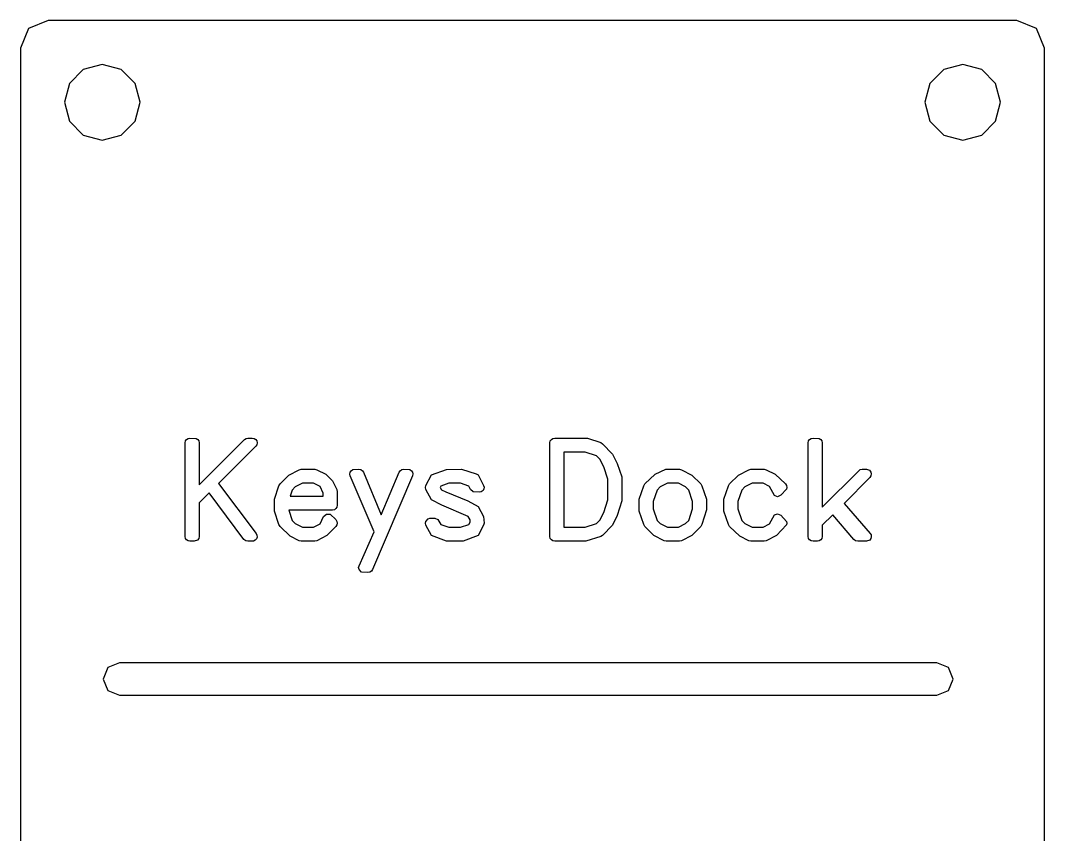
# Model space of a CAD drawing. Extents: x 5.1 to 34.9, y 5.1 to 102.1.
# Drawn here: x 5.12 to 34.87, y 78.49 to 102.13 of the extents above; entities that cross this region are included whole.
import ezdxf

# ---------------------------------------------------------------- set-up
doc = ezdxf.new("R2010")
doc.units = 0
doc.layers.get('0').update_dxf_attribs({"lineweight": 25, "true_color": 0xffffff})
doc.layers.add('Body004', color=7, linetype='BYLAYER', lineweight=5, true_color=0xffffff)

msp = doc.modelspace()

# ---------------------------------------------------------------- linework, layer by layer
at = {"lineweight": -3}
for points in [[(9.91776, 89.915345), (9.947718, 89.960577), (9.99295, 89.990536), (10.048168, 90.000522), (10.227921, 89.990536), (10.273153, 89.960577), (10.303112, 89.915345), (10.313098, 89.860714), (10.313098, 88.645326), (11.633048, 89.960577), (11.678279, 89.990536), (11.728211, 90.000522), (11.858033, 90.000522), (11.913251, 89.990536), (11.957895, 89.960577), (11.987854, 89.915345), (11.99784, 89.860714), (11.987854, 89.805495), (11.957895, 89.760264), (10.878203, 88.680573), (11.973168, 87.225514), (11.993141, 87.175582), (11.99784, 87.120364), (11.977868, 87.070433), (11.943209, 87.030487), (11.893278, 87.005816), (11.728211, 87.00053), (11.668293, 87.015803), (11.617774, 87.055747), (10.603288, 88.405656), (10.313098, 88.120753), (10.313098, 87.140337), (10.303112, 87.085706), (10.263167, 87.035775), (10.17329, 87.00053), (10.048168, 87.00053), (9.99295, 87.010516), (9.947718, 87.040474), (9.91776, 87.085706), (9.907773, 87.140337), (9.907773, 89.860714), (9.91776, 89.915345), (9.91776, 89.915345)], [(20.517302, 89.915345), (20.547261, 89.960577), (20.592493, 89.990536), (20.647711, 90.000522), (21.597581, 89.995822), (21.982346, 89.865413), (22.037564, 89.830755), (22.322467, 89.535279), (22.462275, 89.255664), (22.592684, 88.870311), (22.597383, 88.175384), (22.462275, 87.745387), (22.322467, 87.465772), (22.037564, 87.170295), (21.982346, 87.135638), (21.552349, 87.00053), (20.647711, 87.00053), (20.592493, 87.010516), (20.547261, 87.040474), (20.517302, 87.085706), (20.507315, 87.140337), (20.507315, 89.860714), (20.517302, 89.915345), (20.517302, 89.915345)], [(28.021689, 89.915345), (28.051648, 89.960577), (28.09688, 89.990536), (28.152098, 90.000522), (28.33185, 89.990536), (28.377082, 89.960577), (28.407041, 89.915345), (28.417027, 89.860714), (28.417027, 87.995631), (29.476747, 89.050651), (29.521979, 89.085309), (29.577197, 89.095296), (29.701731, 89.095296), (29.786908, 89.065337), (29.83214, 89.005419), (29.842126, 88.955488), (29.83214, 88.90027), (29.802181, 88.855625), (29.052037, 88.100781), (29.812167, 87.230801), (29.83684, 87.185568), (29.842126, 87.13035), (29.83214, 87.08042), (29.796895, 87.035775), (29.701731, 87.00053), (29.446788, 87.00053), (29.38687, 87.015803), (29.336939, 87.050461), (28.721903, 87.770646), (28.417027, 87.470471), (28.417027, 87.140337), (28.407041, 87.085706), (28.377082, 87.040474), (28.33185, 87.010516), (28.277219, 87.00053), (28.152098, 87.00053), (28.09688, 87.010516), (28.051648, 87.040474), (28.021689, 87.085706), (28.011703, 87.140337), (28.011703, 89.860714), (28.021689, 89.915345), (28.021689, 89.915345)], [(20.912641, 87.410553), (21.527678, 87.410553), (21.862512, 87.520403), (21.957674, 87.610279), (22.067523, 87.84055), (22.187358, 88.200644), (22.187358, 88.800407), (22.067523, 89.1605), (21.957674, 89.390772), (21.862512, 89.480649), (21.527678, 89.590497), (20.912641, 89.590497), (20.912641, 87.410553), (20.912641, 87.410553)], [(14.318179, 87.58032), (14.328165, 87.530389), (14.318179, 87.475758), (14.28822, 87.430526), (14.02799, 87.170295), (13.733102, 87.015803), (13.673184, 87.00053), (13.283131, 87.00053), (13.223214, 87.015803), (12.962984, 87.145623), (12.668095, 87.430526), (12.632849, 87.485744), (12.503028, 87.875797), (12.503028, 88.220616), (12.632849, 88.610668), (12.668095, 88.665298), (12.923039, 88.925529), (13.223214, 89.08061), (13.283131, 89.095296), (13.673184, 89.095296), (13.733102, 89.08061), (13.993331, 88.950788), (14.188358, 88.755762), (14.312892, 88.500819), (14.328165, 88.435615), (14.328165, 88.045563), (14.318179, 87.995631), (14.28822, 87.950399), (14.242988, 87.915741), (14.188358, 87.905754), (12.918339, 87.905754), (13.018202, 87.60558), (13.108078, 87.515703), (13.318377, 87.410553), (13.637938, 87.410553), (13.828265, 87.505717), (13.932826, 87.720716), (14.013304, 87.79062), (14.117866, 87.785333), (14.28822, 87.630252), (14.318179, 87.58032), (14.318179, 87.58032)], [(14.702945, 89.005419), (14.732904, 89.050651), (14.777547, 89.085309), (14.957887, 89.095296), (15.013106, 89.085309), (15.05775, 89.050651), (15.087709, 89.005419), (15.607582, 87.76536), (16.128044, 89.005419), (16.158002, 89.050651), (16.202646, 89.085309), (16.257864, 89.095296), (16.437618, 89.085309), (16.482849, 89.050651), (16.512808, 89.005419), (16.522794, 88.955488), (16.512808, 88.90027), (15.34794, 86.180481), (15.317981, 86.135249), (15.272749, 86.10529), (15.218118, 86.095304), (15.033078, 86.10529), (14.962587, 86.180481), (14.947901, 86.235699), (14.962587, 86.290329), (15.397871, 87.275445), (14.702945, 88.90027), (14.692958, 88.950788), (14.702945, 89.005419), (14.702945, 89.005419)], [(16.902861, 87.58032), (16.967478, 87.655511), (17.017409, 87.670784), (17.157803, 87.670784), (17.252379, 87.630252), (17.337556, 87.490444), (17.572528, 87.410553), (17.912649, 87.410553), (18.147619, 87.490444), (18.187564, 87.560348), (18.187564, 87.625552), (18.132346, 87.725415), (17.367515, 88.045563), (17.06264, 88.205343), (16.902861, 88.500819), (16.887587, 88.565436), (16.902861, 88.625354), (17.067339, 88.930816), (17.502624, 89.085309), (17.937907, 89.095296), (18.367905, 88.955488), (18.417836, 88.930816), (18.577616, 88.625354), (18.59289, 88.575423), (18.587603, 88.520792), (18.562931, 88.47556), (18.507713, 88.435615), (18.452494, 88.425629), (18.272741, 88.435615), (18.19755, 88.500819), (18.147619, 88.605382), (17.912649, 88.685272), (17.572528, 88.685272), (17.337556, 88.605382), (17.317584, 88.565436), (17.35283, 88.495532), (17.477364, 88.435615), (18.11766, 88.175384), (18.422535, 88.015604), (18.577616, 87.720716), (18.59289, 87.530389), (18.577616, 87.465772), (18.417836, 87.165596), (17.982552, 87.005816), (17.502624, 87.005816), (17.067339, 87.165596), (16.902861, 87.465772), (16.892874, 87.525689), (16.902861, 87.58032), (16.902861, 87.58032)], [(23.872688, 89.095296), (24.272726, 89.095296), (24.332644, 89.08061), (24.627532, 88.925529), (24.887763, 88.665298), (24.922422, 88.610668), (25.05283, 88.220616), (25.057529, 87.915741), (24.922422, 87.485744), (24.887763, 87.430526), (24.627532, 87.170295), (24.332644, 87.015803), (24.272726, 87.00053), (23.882674, 87.00053), (23.822757, 87.015803), (23.522581, 87.170295), (23.267638, 87.430526), (23.232392, 87.485744), (23.102571, 87.875797), (23.102571, 88.220616), (23.232392, 88.610668), (23.267638, 88.665298), (23.562526, 88.950788), (23.872688, 89.095296), (23.872688, 89.095296)], [(27.377281, 88.620655), (27.387267, 88.565436), (27.377281, 88.510806), (27.216913, 88.335752), (27.122337, 88.295807), (27.027174, 88.330465), (26.887366, 88.590696), (26.697039, 88.685272), (26.377479, 88.685272), (26.16718, 88.58071), (26.077303, 88.490246), (25.962168, 88.155412), (25.962168, 87.940413), (26.077303, 87.60558), (26.16718, 87.515703), (26.377479, 87.410553), (26.697039, 87.410553), (26.887366, 87.505717), (27.027174, 87.76536), (27.122337, 87.800605), (27.216913, 87.755374), (27.377281, 87.58032), (27.387267, 87.530389), (27.377281, 87.475758), (27.087092, 87.170295), (26.792203, 87.015803), (26.732285, 87.00053), (26.342234, 87.00053), (26.282316, 87.015803), (26.022085, 87.145623), (25.727197, 87.430526), (25.691951, 87.485744), (25.56213, 87.875797), (25.56213, 88.220616), (25.691951, 88.610668), (25.727197, 88.665298), (25.98214, 88.925529), (26.282316, 89.08061), (26.342234, 89.095296), (26.732285, 89.095296), (26.792203, 89.08061), (27.052433, 88.950788), (27.347322, 88.665298), (27.377281, 88.620655), (27.377281, 88.620655)], [(13.922841, 88.31578), (13.922841, 88.400369), (13.828265, 88.590696), (13.637938, 88.685272), (13.318377, 88.685272), (13.108078, 88.58071), (13.018202, 88.490246), (12.958285, 88.31578), (13.922841, 88.31578), (13.922841, 88.31578)], [(23.707621, 88.58071), (23.617744, 88.490246), (23.502608, 88.155412), (23.502608, 87.940413), (23.617744, 87.60558), (23.707621, 87.515703), (23.91792, 87.410553), (24.237481, 87.410553), (24.44778, 87.515703), (24.537656, 87.60558), (24.647505, 87.940413), (24.647505, 88.155412), (24.537656, 88.490246), (24.44778, 88.58071), (24.237481, 88.685272), (23.91792, 88.685272), (23.707621, 88.58071), (23.707621, 88.58071)], [(8.000008, 83.473004), (7.666053, 83.334637), (7.527686, 83.000682), (7.66587, 82.666392), (8.000008, 82.527843), (31.74992, 82.527843), (32.084058, 82.666392), (32.222243, 83.000682), (32.083876, 83.334637), (31.74992, 83.473004), (8.000008, 83.473004), (8.000008, 83.473004), (8.000008, 83.473004)]]:
    msp.add_lwpolyline(points, dxfattribs=at)
at = {"layer": 'Body004', "lineweight": -3}
for points in [[(5.924985, 102.125492), (5.359301, 101.891177), (5.124988, 101.325493)], [(5.924985, 102.125492), (5.359301, 101.891177), (5.124988, 101.325493)], [(5.924985, 102.125492), (5.359301, 101.891177), (5.124988, 101.325493)], [(5.924985, 102.125492), (5.359301, 101.891177), (5.124988, 101.325493)], [(5.924985, 102.125606), (5.924985, 102.125606)], [(34.074808, 102.125606), (5.924985, 102.125606)], [(34.074808, 102.125606), (5.924985, 102.125606)], [(5.924985, 102.125606), (5.924985, 102.125606)], [(34.074808, 102.125606), (5.924985, 102.125606)], [(34.074808, 102.125606), (5.924985, 102.125606)], [(34.074808, 102.125606), (34.074808, 102.125606)], [(34.074808, 102.125606), (34.074808, 102.125606)], [(34.874912, 101.325493), (34.640598, 101.891177), (34.074914, 102.125492)], [(34.874912, 101.325493), (34.640598, 101.891177), (34.074914, 102.125492)], [(34.874912, 101.325493), (34.640598, 101.891177), (34.074914, 102.125492)], [(34.874912, 101.325493), (34.640598, 101.891177), (34.074914, 102.125492)], [(5.124993, 101.325507), (5.124993, 101.325507)], [(5.124993, 101.325507), (5.124993, 5.924671)], [(5.124993, 101.325507), (5.124993, 5.924671)], [(5.124993, 101.325507), (5.124993, 101.325507)], [(5.124993, 101.325507), (5.124993, 5.924671)], [(5.124993, 101.325507), (5.124993, 5.924671)], [(34.874906, 5.924671), (34.874906, 101.325507)], [(34.874906, 5.924671), (34.874906, 101.325507)], [(34.874906, 101.325507), (34.874906, 101.325507)], [(34.874906, 101.325507), (34.874906, 101.325507)], [(34.874906, 5.924671), (34.874906, 101.325507)], [(34.874906, 5.924671), (34.874906, 101.325507)], [(8.599978, 99.750497), (8.452606, 100.300496), (8.04998, 100.703122), (7.499982, 100.850494), (6.949982, 100.703122), (6.547356, 100.300496), (6.399984, 99.750497), (6.547356, 99.200498), (6.949982, 98.797872), (7.499982, 98.6505), (8.04998, 98.797872), (8.452606, 99.200498), (8.599978, 99.750497), (8.599978, 99.750497)], [(8.599978, 99.750497), (8.452606, 100.300496), (8.04998, 100.703122), (7.499982, 100.850494), (6.949982, 100.703122), (6.547356, 100.300496), (6.399984, 99.750497), (6.547356, 99.200498), (6.949982, 98.797872), (7.499982, 98.6505), (8.04998, 98.797872), (8.452606, 99.200498), (8.599978, 99.750497), (8.599978, 99.750497)], [(8.599978, 99.750497), (8.452606, 100.300496), (8.04998, 100.703122), (7.499982, 100.850494), (6.949982, 100.703122), (6.547356, 100.300496), (6.399984, 99.750497), (6.547356, 99.200498), (6.949982, 98.797872), (7.499982, 98.6505), (8.04998, 98.797872), (8.452606, 99.200498), (8.599978, 99.750497), (8.599978, 99.750497)], [(8.599978, 99.750497), (8.452606, 100.300496), (8.04998, 100.703122), (7.499982, 100.850494), (6.949982, 100.703122), (6.547356, 100.300496), (6.399984, 99.750497), (6.547356, 99.200498), (6.949982, 98.797872), (7.499982, 98.6505), (8.04998, 98.797872), (8.452606, 99.200498), (8.599978, 99.750497), (8.599978, 99.750497)], [(33.599916, 99.750497), (33.452544, 100.300496), (33.049916, 100.703122), (32.499918, 100.850494), (31.94992, 100.703122), (31.547292, 100.300496), (31.39992, 99.750497), (31.547292, 99.200498), (31.94992, 98.797872), (32.499918, 98.6505), (33.049916, 98.797872), (33.452544, 99.200498), (33.599916, 99.750497), (33.599916, 99.750497)], [(33.599916, 99.750497), (33.452544, 100.300496), (33.049916, 100.703122), (32.499918, 100.850494), (31.94992, 100.703122), (31.547292, 100.300496), (31.39992, 99.750497), (31.547292, 99.200498), (31.94992, 98.797872), (32.499918, 98.6505), (33.049916, 98.797872), (33.452544, 99.200498), (33.599916, 99.750497), (33.599916, 99.750497)], [(33.599916, 99.750497), (33.452544, 100.300496), (33.049916, 100.703122), (32.499918, 100.850494), (31.94992, 100.703122), (31.547292, 100.300496), (31.39992, 99.750497), (31.547292, 99.200498), (31.94992, 98.797872), (32.499918, 98.6505), (33.049916, 98.797872), (33.452544, 99.200498), (33.599916, 99.750497), (33.599916, 99.750497)], [(33.599916, 99.750497), (33.452544, 100.300496), (33.049916, 100.703122), (32.499918, 100.850494), (31.94992, 100.703122), (31.547292, 100.300496), (31.39992, 99.750497), (31.547292, 99.200498), (31.94992, 98.797872), (32.499918, 98.6505), (33.049916, 98.797872), (33.452544, 99.200498), (33.599916, 99.750497), (33.599916, 99.750497)], [(8.599968, 99.750447), (8.599968, 99.750447)], [(8.599968, 99.750447), (8.599968, 99.750447)], [(33.599882, 99.750447), (33.599882, 99.750447)], [(33.599882, 99.750447), (33.599882, 99.750447)]]:
    msp.add_lwpolyline(points, dxfattribs=at)

doc.saveas('drawing.dxf')
